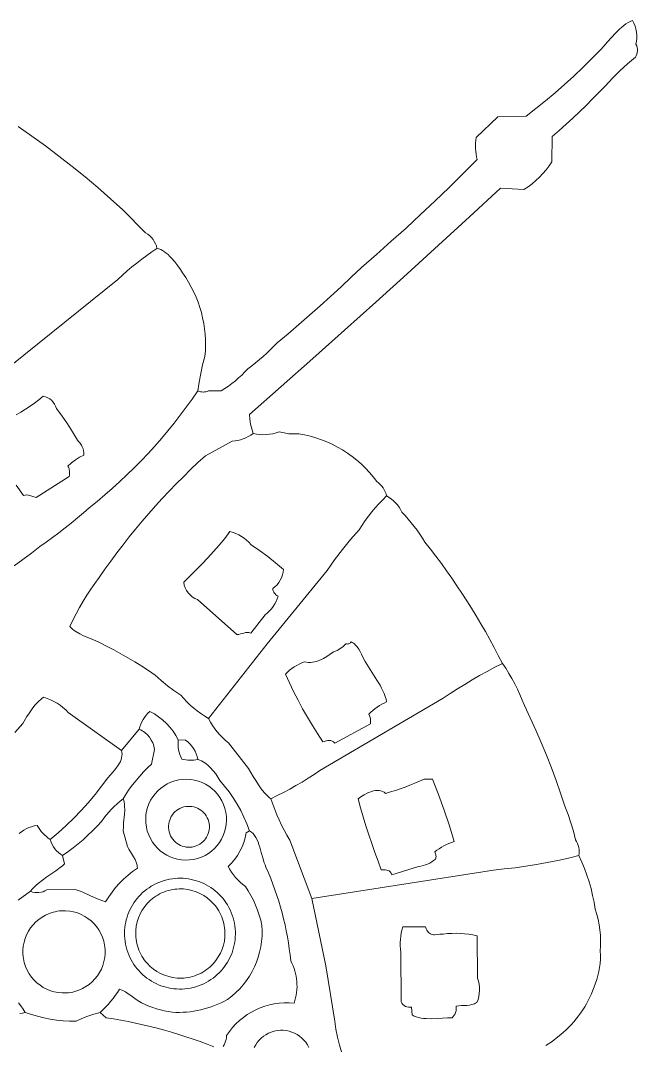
# Model space of a CAD drawing. Header units: inches. Extents: x 37.5 to 70.3, y 17.4 to 61.6.
# Drawn here: x 58.89 to 70.15, y 33.29 to 52 of the extents above; entities that cross this region are included whole.
import ezdxf

# ---------------------------------------------------------------- set-up
doc = ezdxf.new("R2010")
doc.units = ezdxf.units.IN
doc.header["$MEASUREMENT"] = 0
doc.layers.add('10_CLOSED_AREAS', color=7, linetype='CONTINUOUS', lineweight=18)
doc.layers.add('20_EXACT_CIRCLES', color=7, linetype='CONTINUOUS', lineweight=18)

msp = doc.modelspace()

# ---------------------------------------------------------------- linework, layer by layer
at = {"layer": '10_CLOSED_AREAS'}
for points in [[(64.754, 33.16), (64.712, 33.301), (64.676, 33.445), (64.648, 33.59), (64.627, 33.737), (64.464, 34.747), (64.208, 35.978), (63.806, 37.042), (63.753, 37.132), (63.703, 37.223), (63.655, 37.316), (63.611, 37.41), (63.569, 37.505), (63.53, 37.601), (63.494, 37.699), (63.461, 37.797), (63.43, 37.822), (63.399, 37.849), (63.369, 37.879), (63.34, 37.911), (63.285, 37.979), (63.232, 38.052), (63.183, 38.128), (63.136, 38.204), (63.052, 38.35), (62.686, 38.816), (62.63, 38.862), (62.578, 38.911), (62.528, 38.963), (62.48, 39.018), (62.436, 39.075), (62.396, 39.134), (62.358, 39.196), (62.324, 39.259), (62.252, 39.303), (62.183, 39.349), (62.116, 39.399), (62.051, 39.451), (61.988, 39.506), (61.928, 39.564), (61.87, 39.624), (61.815, 39.687), (61.692, 39.77), (61.573, 39.859), (61.459, 39.954), (61.349, 40.053), (61.227, 40.136), (61.103, 40.216), (60.977, 40.294), (60.851, 40.369), (60.723, 40.442), (60.593, 40.513), (60.462, 40.581), (60.33, 40.647), (60.263, 40.678), (60.191, 40.709), (60.117, 40.739), (60.043, 40.771), (59.971, 40.806), (59.903, 40.845), (59.872, 40.866), (59.842, 40.889), (59.814, 40.913), (59.789, 40.938), (59.846, 41.056), (59.906, 41.172), (59.969, 41.286), (60.035, 41.399), (60.103, 41.51), (60.175, 41.619), (60.249, 41.726), (60.327, 41.832), (60.432, 41.983), (60.54, 42.134), (60.65, 42.282), (60.762, 42.429), (60.876, 42.574), (60.992, 42.718), (61.111, 42.859), (61.231, 42.999), (61.353, 43.138), (61.478, 43.274), (61.604, 43.409), (61.733, 43.542), (61.863, 43.673), (61.995, 43.802), (62.129, 43.929), (62.265, 44.054), (62.756, 44.318), (62.807, 44.324), (62.857, 44.334), (62.907, 44.347), (62.955, 44.364), (63.002, 44.383), (63.048, 44.405), (63.093, 44.43), (63.136, 44.458), (63.11, 44.544), (63.091, 44.631), (63.078, 44.72), (63.071, 44.809), (63.649, 45.319), (64.226, 45.831), (64.801, 46.344), (65.374, 46.859), (65.946, 47.376), (66.516, 47.895), (67.085, 48.415), (67.652, 48.937), (68.079, 48.914), (68.155, 48.963), (68.228, 49.017), (68.297, 49.075), (68.363, 49.136), (68.425, 49.202), (68.483, 49.271), (68.538, 49.343), (68.588, 49.419), (68.594, 49.88), (68.721, 49.99), (68.846, 50.102), (68.97, 50.216), (69.092, 50.331), (69.212, 50.448), (69.332, 50.566), (69.449, 50.686), (69.566, 50.807), (69.696, 50.943), (69.83, 51.076), (69.969, 51.203), (70.112, 51.326), (70.128, 51.354), (70.14, 51.383), (70.147, 51.413), (70.151, 51.444), (70.15, 51.475), (70.145, 51.506), (70.136, 51.536), (70.122, 51.565), (70.133, 51.62), (70.139, 51.675), (70.139, 51.731), (70.133, 51.786), (70.123, 51.841), (70.107, 51.894), (70.086, 51.946), (70.06, 51.996), (70.019, 51.98), (69.979, 51.959), (69.94, 51.933), (69.9, 51.905), (69.862, 51.873), (69.823, 51.838), (69.748, 51.763), (69.675, 51.684), (69.605, 51.605), (69.538, 51.53), (69.475, 51.463), (69.315, 51.3), (69.153, 51.14), (68.987, 50.983), (68.819, 50.83), (68.647, 50.679), (68.473, 50.532), (68.296, 50.388), (68.116, 50.248), (67.602, 50.241), (67.204, 49.86), (67.198, 49.81), (67.194, 49.76), (67.194, 49.71), (67.195, 49.66), (67.199, 49.61), (67.205, 49.56), (67.214, 49.511), (67.225, 49.462), (66.971, 49.205), (66.714, 48.952), (66.454, 48.701), (66.191, 48.454), (65.926, 48.209), (65.658, 47.967), (65.387, 47.727), (65.114, 47.491), (64.928, 47.313), (64.74, 47.136), (64.55, 46.961), (64.359, 46.789), (64.166, 46.618), (63.971, 46.449), (63.775, 46.282), (63.577, 46.117), (63.514, 46.052), (63.45, 45.989), (63.385, 45.927), (63.318, 45.867), (63.25, 45.808), (63.181, 45.751), (63.11, 45.695), (63.038, 45.641), (62.985, 45.583), (62.929, 45.527), (62.872, 45.474), (62.812, 45.422), (62.75, 45.373), (62.687, 45.327), (62.621, 45.283), (62.554, 45.242), (62.324, 45.237), (62.3, 45.228), (62.276, 45.222), (62.251, 45.218), (62.226, 45.217), (62.201, 45.218), (62.177, 45.222), (62.152, 45.229), (62.129, 45.238), (62.024, 45.088), (61.917, 44.939), (61.807, 44.793), (61.695, 44.65), (61.58, 44.508), (61.462, 44.369), (61.341, 44.232), (61.218, 44.097), (61.093, 43.964), (60.965, 43.834), (60.834, 43.707), (60.701, 43.582), (60.566, 43.459), (60.428, 43.339), (60.288, 43.222), (60.146, 43.107), (60.038, 43.012), (59.928, 42.919), (59.817, 42.827), (59.705, 42.738), (59.591, 42.65), (59.476, 42.563), (59.36, 42.479), (59.242, 42.396), (59.089, 42.277), (58.934, 42.16), (58.778, 42.045)], [(58.227, 45.315), (60.67, 47.273), (60.753, 47.35), (60.838, 47.426), (60.925, 47.499), (61.013, 47.571), (61.103, 47.641), (61.194, 47.708), (61.287, 47.774), (61.381, 47.837), (61.37, 47.882), (61.354, 47.924), (61.333, 47.965), (61.309, 48.003), (61.281, 48.038), (61.249, 48.07), (61.213, 48.099), (61.175, 48.124), (60.759, 48.54), (60.532, 48.745), (60.302, 48.946), (60.068, 49.142), (59.831, 49.335), (59.591, 49.523), (59.347, 49.707), (59.1, 49.887), (58.85, 50.063)], [(58.778, 42.045), (58.934, 42.16), (59.089, 42.277), (59.242, 42.396), (59.36, 42.479), (59.476, 42.563), (59.591, 42.65), (59.705, 42.738), (59.817, 42.827), (59.928, 42.919), (60.038, 43.012), (60.146, 43.107), (60.288, 43.222), (60.428, 43.339), (60.566, 43.459), (60.701, 43.582), (60.834, 43.707), (60.965, 43.834), (61.093, 43.964), (61.218, 44.097), (61.341, 44.232), (61.462, 44.369), (61.58, 44.508), (61.695, 44.65), (61.807, 44.793), (61.917, 44.939), (62.024, 45.088), (62.129, 45.238), (62.151, 45.397), (62.18, 45.555), (62.215, 45.712), (62.257, 45.868), (62.264, 45.969), (62.267, 46.07), (62.266, 46.171), (62.259, 46.271), (62.249, 46.371), (62.234, 46.47), (62.215, 46.569), (62.191, 46.666), (62.163, 46.762), (62.131, 46.857), (62.094, 46.95), (62.053, 47.042), (62.008, 47.132), (61.959, 47.22), (61.906, 47.306), (61.849, 47.39), (61.81, 47.453), (61.762, 47.521), (61.708, 47.592), (61.648, 47.661), (61.616, 47.693), (61.584, 47.724), (61.551, 47.752), (61.517, 47.777), (61.483, 47.799), (61.449, 47.816), (61.415, 47.829), (61.381, 47.837), (61.287, 47.774), (61.194, 47.708), (61.103, 47.641), (61.013, 47.571), (60.925, 47.499), (60.838, 47.426), (60.753, 47.35), (60.67, 47.273), (58.227, 45.315)], [(58.812, 44.803), (58.899, 44.851), (58.984, 44.902), (59.067, 44.957), (59.148, 45.015), (59.226, 45.076), (59.302, 45.14), (59.346, 45.13), (59.387, 45.114), (59.424, 45.093), (59.458, 45.066), (59.488, 45.034), (59.513, 44.998), (59.532, 44.959), (59.545, 44.916), (59.649, 44.777), (59.748, 44.634), (59.842, 44.488), (59.929, 44.338), (59.957, 44.311), (59.981, 44.282), (60.002, 44.25), (60.019, 44.217), (60.033, 44.181), (60.042, 44.144), (60.048, 44.107), (60.049, 44.068), (59.97, 44.027), (59.895, 43.979), (59.824, 43.926), (59.757, 43.867), (59.767, 43.845), (59.776, 43.822), (59.781, 43.798), (59.785, 43.774), (59.786, 43.75), (59.785, 43.726), (59.782, 43.702), (59.776, 43.678), (59.175, 43.292), (59.115, 43.313), (59.063, 43.332), (59.037, 43.337), (59.009, 43.339), (58.979, 43.336), (58.945, 43.327), (58.811, 43.515)], [(58.789, 39.003), (58.933, 39.171), (59.008, 39.297), (59.053, 39.366), (59.101, 39.435), (59.152, 39.501), (59.205, 39.56), (59.232, 39.586), (59.26, 39.61), (59.287, 39.63), (59.315, 39.647), (59.378, 39.626), (59.44, 39.601), (59.5, 39.572), (59.557, 39.539), (59.613, 39.502), (59.666, 39.462), (59.716, 39.418), (59.763, 39.371), (60.732, 38.675), (61.056, 39.064), (61.07, 39.111), (61.087, 39.156), (61.107, 39.199), (61.13, 39.241), (61.156, 39.281), (61.185, 39.32), (61.217, 39.356), (61.251, 39.389), (61.334, 39.344), (61.412, 39.293), (61.485, 39.235), (61.554, 39.172), (61.617, 39.104), (61.675, 39.03), (61.726, 38.952), (61.771, 38.87), (61.901, 38.867), (61.944, 38.834), (61.984, 38.797), (62.019, 38.756), (62.05, 38.712), (62.077, 38.666), (62.099, 38.616), (62.116, 38.565), (62.129, 38.512), (62.161, 38.501), (62.193, 38.487), (62.223, 38.47), (62.253, 38.452), (62.282, 38.431), (62.309, 38.409), (62.361, 38.361), (62.409, 38.307), (62.453, 38.25), (62.494, 38.191), (62.53, 38.131), (62.616, 38.028), (62.697, 37.921), (62.773, 37.811), (62.843, 37.697), (62.909, 37.58), (62.968, 37.46), (63.022, 37.338), (63.071, 37.212), (63.105, 37.189), (63.135, 37.16), (63.162, 37.127), (63.186, 37.09), (63.207, 37.049), (63.226, 37.006), (63.243, 36.961), (63.258, 36.913), (63.285, 36.817), (63.311, 36.721), (63.338, 36.63), (63.353, 36.588), (63.37, 36.549), (63.415, 36.447), (63.457, 36.344), (63.497, 36.241), (63.535, 36.136), (63.571, 36.031), (63.605, 35.926), (63.637, 35.82), (63.666, 35.713), (63.693, 35.605), (63.718, 35.497), (63.741, 35.389), (63.762, 35.28), (63.78, 35.17), (63.796, 35.061), (63.81, 34.95), (63.822, 34.84), (63.845, 34.795), (63.865, 34.749), (63.883, 34.702), (63.898, 34.655), (63.911, 34.607), (63.921, 34.558), (63.929, 34.51), (63.934, 34.46), (63.936, 34.411), (63.937, 34.362), (63.934, 34.312), (63.929, 34.263), (63.921, 34.213), (63.911, 34.165), (63.899, 34.116), (63.883, 34.068), (63.792, 34.074), (63.701, 34.074), (63.611, 34.067), (63.522, 34.055), (63.435, 34.036), (63.349, 34.012), (63.266, 33.982), (63.184, 33.946), (63.106, 33.905), (63.03, 33.858), (62.958, 33.807), (62.889, 33.75), (62.823, 33.688), (62.762, 33.622), (62.705, 33.551), (62.653, 33.476), (62.649, 33.44), (62.642, 33.405), (62.633, 33.371), (62.621, 33.338), (62.607, 33.306), (62.59, 33.274)], [(58.869, 37.16), (58.91, 37.192), (58.952, 37.222), (58.997, 37.247), (59.044, 37.269), (59.093, 37.287), (59.143, 37.3), (59.195, 37.31), (59.218, 37.272), (59.243, 37.236), (59.271, 37.201), (59.299, 37.167), (59.33, 37.136), (59.363, 37.105), (59.396, 37.077), (59.432, 37.05), (59.58, 37.175), (59.723, 37.306), (59.862, 37.44), (59.997, 37.58), (60.126, 37.723), (60.251, 37.871), (60.371, 38.024), (60.485, 38.18), (60.581, 38.285), (60.63, 38.346), (60.676, 38.41), (60.696, 38.443), (60.713, 38.476), (60.727, 38.51), (60.737, 38.543), (60.743, 38.577), (60.745, 38.61), (60.741, 38.643), (60.732, 38.675), (59.763, 39.371), (59.716, 39.418), (59.666, 39.462), (59.613, 39.502), (59.557, 39.539), (59.5, 39.572), (59.44, 39.601), (59.378, 39.626), (59.315, 39.647), (59.287, 39.63), (59.26, 39.61), (59.232, 39.586), (59.205, 39.56), (59.152, 39.501), (59.101, 39.435), (59.053, 39.366), (59.008, 39.297), (58.933, 39.171), (58.789, 39.003)], [(58.852, 34.075), (58.896, 34.018), (58.938, 33.959), (58.977, 33.898), (59.089, 33.86), (59.203, 33.827), (59.318, 33.8), (59.434, 33.777), (59.55, 33.759), (59.668, 33.747), (59.786, 33.74), (59.904, 33.738), (60.01, 33.788), (60.118, 33.831), (60.229, 33.868), (60.342, 33.898), (60.392, 33.946), (60.442, 33.995), (60.489, 34.045), (60.535, 34.098), (60.579, 34.151), (60.621, 34.206), (60.662, 34.263), (60.7, 34.321), (60.729, 34.311), (60.756, 34.299), (60.808, 34.272), (60.858, 34.24), (60.905, 34.206), (60.999, 34.134), (61.048, 34.101), (61.1, 34.07), (61.167, 34.04), (61.235, 34.013), (61.304, 33.988), (61.374, 33.966), (61.444, 33.945), (61.515, 33.928), (61.587, 33.913), (61.659, 33.9), (61.725, 33.897), (61.791, 33.897), (61.857, 33.9), (61.923, 33.904), (61.988, 33.911), (62.053, 33.92), (62.117, 33.932), (62.181, 33.946), (62.245, 33.962), (62.308, 33.98), (62.37, 34), (62.432, 34.023), (62.493, 34.048), (62.553, 34.075), (62.612, 34.104), (62.67, 34.136), (62.748, 34.196), (62.822, 34.261), (62.891, 34.33), (62.955, 34.403), (63.014, 34.479), (63.067, 34.559), (63.116, 34.642), (63.159, 34.728), (63.197, 34.816), (63.229, 34.907), (63.255, 34.999), (63.275, 35.094), (63.29, 35.19), (63.298, 35.287), (63.3, 35.385), (63.296, 35.483), (63.275, 35.579), (63.249, 35.673), (63.218, 35.765), (63.182, 35.856), (63.142, 35.945), (63.097, 36.031), (63.048, 36.115), (62.994, 36.197), (62.946, 36.234), (62.9, 36.274), (62.857, 36.317), (62.817, 36.361), (62.779, 36.408), (62.743, 36.457), (62.711, 36.508), (62.681, 36.561), (62.744, 36.624), (62.8, 36.692), (62.851, 36.764), (62.895, 36.84), (62.933, 36.919), (62.964, 37.001), (62.989, 37.086), (63.006, 37.173), (63.071, 37.212), (63.022, 37.338), (62.968, 37.46), (62.909, 37.58), (62.843, 37.697), (62.773, 37.811), (62.697, 37.921), (62.616, 38.028), (62.53, 38.131), (62.494, 38.191), (62.453, 38.25), (62.409, 38.307), (62.361, 38.361), (62.309, 38.409), (62.282, 38.431), (62.253, 38.452), (62.223, 38.47), (62.193, 38.487), (62.161, 38.501), (62.129, 38.512), (62.092, 38.505), (62.056, 38.5), (62.019, 38.498), (61.982, 38.498), (61.945, 38.499), (61.909, 38.504), (61.872, 38.51), (61.836, 38.519), (61.816, 38.56), (61.8, 38.602), (61.787, 38.645), (61.777, 38.689), (61.77, 38.734), (61.767, 38.779), (61.767, 38.824), (61.771, 38.87), (61.726, 38.952), (61.675, 39.03), (61.617, 39.104), (61.554, 39.172), (61.485, 39.235), (61.412, 39.293), (61.334, 39.344), (61.251, 39.389), (61.217, 39.356), (61.185, 39.32), (61.156, 39.281), (61.13, 39.241), (61.107, 39.199), (61.087, 39.156), (61.07, 39.111), (61.056, 39.064), (61.084, 39.052), (61.111, 39.037), (61.137, 39.021), (61.161, 39.003), (61.206, 38.963), (61.245, 38.918), (61.278, 38.868), (61.304, 38.814), (61.315, 38.786), (61.324, 38.757), (61.331, 38.728), (61.336, 38.697), (61.284, 38.428), (61.209, 38.358), (61.136, 38.285), (61.067, 38.21), (61, 38.132), (60.937, 38.052), (60.876, 37.969), (60.818, 37.884), (60.764, 37.797), (60.775, 37.766), (60.783, 37.733), (60.788, 37.699), (60.791, 37.664), (60.792, 37.59), (60.788, 37.513), (60.773, 37.359), (60.768, 37.284), (60.767, 37.214), (60.843, 36.925), (60.87, 36.875), (60.899, 36.828), (60.956, 36.735), (60.981, 36.687), (61.002, 36.638), (61.017, 36.587), (61.021, 36.56), (61.024, 36.532), (60.936, 36.47), (60.853, 36.403), (60.773, 36.332), (60.698, 36.256), (60.627, 36.176), (60.561, 36.092), (60.5, 36.004), (60.444, 35.913), (60.374, 35.938), (60.306, 35.966), (60.169, 36.028), (60.031, 36.089), (59.961, 36.116), (59.889, 36.14), (59.371, 36.137), (59.337, 36.117), (59.302, 36.101), (59.265, 36.09), (59.227, 36.084), (59.188, 36.083), (59.15, 36.086), (59.112, 36.095), (59.074, 36.108), (58.847, 35.945)], [(58.847, 35.945), (59.074, 36.108), (59.106, 36.147), (59.14, 36.185), (59.175, 36.22), (59.212, 36.252), (59.29, 36.314), (59.371, 36.371), (59.536, 36.483), (59.616, 36.543), (59.655, 36.575), (59.692, 36.608), (59.659, 36.758), (59.62, 36.784), (59.583, 36.815), (59.55, 36.848), (59.519, 36.883), (59.492, 36.922), (59.468, 36.963), (59.448, 37.005), (59.432, 37.05), (59.396, 37.077), (59.363, 37.105), (59.33, 37.136), (59.299, 37.167), (59.271, 37.201), (59.243, 37.236), (59.218, 37.272), (59.195, 37.31), (59.143, 37.3), (59.093, 37.287), (59.044, 37.269), (58.997, 37.247), (58.952, 37.222), (58.91, 37.192), (58.869, 37.16)], [(62.59, 33.274), (62.607, 33.306), (62.621, 33.338), (62.633, 33.371), (62.642, 33.405), (62.649, 33.44), (62.653, 33.476), (62.705, 33.551), (62.762, 33.622), (62.823, 33.688), (62.889, 33.75), (62.958, 33.807), (63.03, 33.858), (63.106, 33.905), (63.184, 33.946), (63.266, 33.982), (63.349, 34.012), (63.435, 34.036), (63.522, 34.055), (63.611, 34.067), (63.701, 34.074), (63.792, 34.074), (63.883, 34.068), (63.899, 34.116), (63.911, 34.165), (63.921, 34.213), (63.929, 34.263), (63.934, 34.312), (63.937, 34.362), (63.936, 34.411), (63.934, 34.46), (63.929, 34.51), (63.921, 34.558), (63.911, 34.607), (63.898, 34.655), (63.883, 34.702), (63.865, 34.749), (63.845, 34.795), (63.822, 34.84), (63.81, 34.95), (63.796, 35.061), (63.78, 35.17), (63.762, 35.28), (63.741, 35.389), (63.718, 35.497), (63.693, 35.605), (63.666, 35.713), (63.637, 35.82), (63.605, 35.926), (63.571, 36.031), (63.535, 36.136), (63.497, 36.241), (63.457, 36.344), (63.415, 36.447), (63.37, 36.549), (63.353, 36.588), (63.338, 36.63), (63.311, 36.721), (63.285, 36.817), (63.258, 36.913), (63.243, 36.961), (63.226, 37.006), (63.207, 37.049), (63.186, 37.09), (63.162, 37.127), (63.135, 37.16), (63.105, 37.189), (63.071, 37.212), (63.006, 37.173), (62.989, 37.086), (62.964, 37.001), (62.933, 36.919), (62.895, 36.84), (62.851, 36.764), (62.8, 36.692), (62.744, 36.624), (62.681, 36.561), (62.711, 36.508), (62.743, 36.457), (62.779, 36.408), (62.817, 36.361), (62.857, 36.317), (62.9, 36.274), (62.946, 36.234), (62.994, 36.197), (63.048, 36.115), (63.097, 36.031), (63.142, 35.945), (63.182, 35.856), (63.218, 35.765), (63.249, 35.673), (63.275, 35.579), (63.296, 35.483), (63.3, 35.385), (63.298, 35.287), (63.29, 35.19), (63.275, 35.094), (63.255, 34.999), (63.229, 34.907), (63.197, 34.816), (63.159, 34.728), (63.116, 34.642), (63.067, 34.559), (63.014, 34.479), (62.955, 34.403), (62.891, 34.33), (62.822, 34.261), (62.748, 34.196), (62.67, 34.136), (62.612, 34.104), (62.553, 34.075), (62.493, 34.048), (62.432, 34.023), (62.37, 34), (62.308, 33.98), (62.245, 33.962), (62.181, 33.946), (62.117, 33.932), (62.053, 33.92), (61.988, 33.911), (61.923, 33.904), (61.857, 33.9), (61.791, 33.897), (61.725, 33.897), (61.659, 33.9), (61.587, 33.913), (61.515, 33.928), (61.444, 33.945), (61.374, 33.966), (61.304, 33.988), (61.235, 34.013), (61.167, 34.04), (61.1, 34.07), (61.048, 34.101), (60.999, 34.134), (60.905, 34.206), (60.858, 34.24), (60.808, 34.272), (60.756, 34.299), (60.729, 34.311), (60.7, 34.321), (60.662, 34.263), (60.621, 34.206), (60.579, 34.151), (60.535, 34.098), (60.489, 34.045), (60.442, 33.995), (60.392, 33.946), (60.342, 33.898), (60.452, 33.801), (60.587, 33.78), (60.722, 33.756), (60.856, 33.731), (60.989, 33.703), (61.122, 33.674), (61.255, 33.642), (61.387, 33.609), (61.518, 33.573), (61.649, 33.535), (61.78, 33.496), (61.91, 33.454), (62.039, 33.41), (62.167, 33.365), (62.295, 33.317), (62.422, 33.268)], [(68.479, 33.293), (68.591, 33.368), (68.699, 33.45), (68.751, 33.493), (68.801, 33.537), (68.851, 33.583), (68.898, 33.63), (68.945, 33.679), (68.989, 33.729), (69.032, 33.78), (69.074, 33.833), (69.113, 33.887), (69.151, 33.943), (69.187, 33.999), (69.221, 34.057), (69.253, 34.116), (69.283, 34.177), (69.311, 34.239), (69.337, 34.301), (69.36, 34.365), (69.381, 34.431), (69.407, 34.501), (69.428, 34.572), (69.446, 34.645), (69.459, 34.718), (69.468, 34.792), (69.474, 34.867), (69.475, 34.941), (69.472, 35.016), (69.477, 35.113), (69.477, 35.21), (69.473, 35.307), (69.463, 35.403), (69.449, 35.499), (69.43, 35.593), (69.406, 35.687), (69.378, 35.78), (69.357, 35.907), (69.332, 36.032), (69.302, 36.157), (69.267, 36.28), (69.227, 36.402), (69.183, 36.522), (69.135, 36.641), (69.082, 36.758), (68.889, 36.713), (68.695, 36.671), (68.501, 36.633), (68.306, 36.599), (68.111, 36.567), (67.915, 36.539), (67.718, 36.515), (67.522, 36.494), (64.208, 35.978), (64.464, 34.747), (64.627, 33.737), (64.648, 33.59), (64.676, 33.445), (64.712, 33.301), (64.754, 33.16)], [(58.88, 33.876), (58.929, 33.885), (58.977, 33.898), (58.938, 33.959), (58.896, 34.018), (58.852, 34.075)], [(62.422, 33.268), (62.295, 33.317), (62.167, 33.365), (62.039, 33.41), (61.91, 33.454), (61.78, 33.496), (61.649, 33.535), (61.518, 33.573), (61.387, 33.609), (61.255, 33.642), (61.122, 33.674), (60.989, 33.703), (60.856, 33.731), (60.722, 33.756), (60.587, 33.78), (60.452, 33.801), (60.342, 33.898), (60.229, 33.868), (60.118, 33.831), (60.01, 33.788), (59.904, 33.738), (59.786, 33.74), (59.668, 33.747), (59.55, 33.759), (59.434, 33.777), (59.318, 33.8), (59.203, 33.827), (59.089, 33.86), (58.977, 33.898), (58.929, 33.885), (58.88, 33.876)]]:
    msp.add_lwpolyline(points, dxfattribs=at)
for points in [[(62.324, 39.259), (62.855, 39.942), (63.393, 40.62), (63.937, 41.294), (64.486, 41.962), (64.624, 42.154), (64.767, 42.342), (64.915, 42.526), (65.069, 42.706), (65.123, 42.79), (65.179, 42.872), (65.239, 42.952), (65.301, 43.03), (65.365, 43.106), (65.432, 43.18), (65.501, 43.251), (65.573, 43.321), (65.561, 43.36), (65.546, 43.398), (65.528, 43.434), (65.507, 43.469), (65.482, 43.501), (65.455, 43.532), (65.426, 43.56), (65.393, 43.585), (65.327, 43.67), (65.257, 43.752), (65.184, 43.83), (65.107, 43.905), (65.026, 43.975), (64.943, 44.041), (64.856, 44.103), (64.767, 44.161), (64.675, 44.214), (64.58, 44.263), (64.483, 44.307), (64.384, 44.346), (64.283, 44.381), (64.18, 44.411), (64.075, 44.436), (63.969, 44.456), (63.879, 44.453), (63.789, 44.457), (63.701, 44.47), (63.613, 44.489), (63.555, 44.471), (63.496, 44.457), (63.437, 44.447), (63.377, 44.441), (63.316, 44.439), (63.256, 44.441), (63.196, 44.448), (63.136, 44.458), (63.093, 44.43), (63.048, 44.405), (63.002, 44.383), (62.955, 44.364), (62.907, 44.347), (62.857, 44.334), (62.807, 44.324), (62.756, 44.318), (62.265, 44.054), (62.129, 43.929), (61.995, 43.802), (61.863, 43.673), (61.733, 43.542), (61.604, 43.409), (61.478, 43.274), (61.353, 43.138), (61.231, 42.999), (61.111, 42.859), (60.992, 42.718), (60.876, 42.574), (60.762, 42.429), (60.65, 42.282), (60.54, 42.134), (60.432, 41.983), (60.327, 41.832), (60.249, 41.726), (60.175, 41.619), (60.103, 41.51), (60.035, 41.399), (59.969, 41.286), (59.906, 41.172), (59.846, 41.056), (59.789, 40.938), (59.814, 40.913), (59.842, 40.889), (59.872, 40.866), (59.903, 40.845), (59.971, 40.806), (60.043, 40.771), (60.117, 40.739), (60.191, 40.709), (60.263, 40.678), (60.33, 40.647), (60.462, 40.581), (60.593, 40.513), (60.723, 40.442), (60.851, 40.369), (60.977, 40.294), (61.103, 40.216), (61.227, 40.136), (61.349, 40.053), (61.459, 39.954), (61.573, 39.859), (61.692, 39.77), (61.815, 39.687), (61.87, 39.624), (61.928, 39.564), (61.988, 39.506), (62.051, 39.451), (62.116, 39.399), (62.183, 39.349), (62.252, 39.303)], [(63.052, 38.35), (63.136, 38.204), (63.183, 38.128), (63.232, 38.052), (63.285, 37.979), (63.34, 37.911), (63.369, 37.879), (63.399, 37.849), (63.43, 37.822), (63.461, 37.797), (63.577, 37.854), (63.691, 37.913), (63.805, 37.974), (63.917, 38.037), (64.028, 38.102), (64.138, 38.169), (64.247, 38.239), (64.355, 38.31), (66.604, 39.629), (66.734, 39.716), (66.866, 39.801), (66.999, 39.884), (67.134, 39.965), (67.27, 40.044), (67.407, 40.12), (67.545, 40.195), (67.685, 40.267), (67.61, 40.413), (67.533, 40.559), (67.455, 40.703), (67.375, 40.847), (67.292, 40.989), (67.208, 41.131), (67.123, 41.271), (67.035, 41.41), (66.946, 41.548), (66.855, 41.684), (66.762, 41.82), (66.667, 41.954), (66.571, 42.088), (66.472, 42.22), (66.372, 42.35), (66.271, 42.48), (66.225, 42.552), (66.177, 42.624), (66.127, 42.694), (66.075, 42.763), (66.022, 42.831), (65.967, 42.898), (65.911, 42.963), (65.852, 43.026), (65.828, 43.072), (65.801, 43.116), (65.77, 43.157), (65.736, 43.196), (65.699, 43.232), (65.66, 43.265), (65.617, 43.294), (65.573, 43.321), (65.501, 43.251), (65.432, 43.18), (65.365, 43.106), (65.301, 43.03), (65.239, 42.952), (65.179, 42.872), (65.123, 42.79), (65.069, 42.706), (64.915, 42.526), (64.767, 42.342), (64.624, 42.154), (64.486, 41.962), (63.937, 41.294), (63.393, 40.62), (62.855, 39.942), (62.324, 39.259), (62.358, 39.196), (62.396, 39.134), (62.436, 39.075), (62.48, 39.018), (62.528, 38.963), (62.578, 38.911), (62.63, 38.862), (62.686, 38.816)], [(61.869, 41.748), (62.093, 41.967), (62.203, 42.077), (62.31, 42.19), (62.415, 42.305), (62.517, 42.423), (62.617, 42.545), (62.713, 42.671), (62.769, 42.654), (62.823, 42.634), (62.874, 42.609), (62.924, 42.581), (62.972, 42.549), (63.017, 42.513), (63.059, 42.475), (63.099, 42.432), (63.253, 42.328), (63.402, 42.219), (63.547, 42.103), (63.688, 41.982), (63.683, 41.93), (63.671, 41.879), (63.654, 41.83), (63.632, 41.784), (63.604, 41.741), (63.572, 41.7), (63.535, 41.664), (63.493, 41.631), (63.497, 41.609), (63.503, 41.588), (63.512, 41.568), (63.524, 41.55), (63.537, 41.533), (63.553, 41.518), (63.571, 41.505), (63.591, 41.495), (63.575, 41.445), (63.555, 41.396), (63.531, 41.35), (63.503, 41.306), (63.472, 41.264), (63.437, 41.225), (63.399, 41.188), (63.358, 41.155), (63.097, 40.819), (63.059, 40.828), (63.025, 40.83), (62.995, 40.827), (62.966, 40.82), (62.908, 40.803), (62.874, 40.796), (62.836, 40.793), (62.121, 41.429), (62.072, 41.451), (62.026, 41.48), (61.986, 41.514), (61.95, 41.553), (61.92, 41.597), (61.897, 41.644), (61.879, 41.695)], [(64.825, 40.624), (64.839, 40.62), (64.853, 40.619), (64.866, 40.621), (64.88, 40.624), (64.892, 40.629), (64.904, 40.636), (64.914, 40.646), (64.923, 40.657), (64.944, 40.647), (64.965, 40.635), (64.984, 40.621), (65.001, 40.606), (65.034, 40.569), (65.064, 40.528), (65.09, 40.483), (65.115, 40.437), (65.159, 40.345), (65.183, 40.298), (65.21, 40.25), (65.269, 40.155), (65.393, 39.963), (65.452, 39.866), (65.479, 39.816), (65.504, 39.766), (65.526, 39.716), (65.545, 39.665), (65.561, 39.614), (65.573, 39.562), (65.527, 39.542), (65.483, 39.52), (65.44, 39.495), (65.398, 39.468), (65.358, 39.439), (65.32, 39.408), (65.283, 39.375), (65.248, 39.34), (65.265, 39.298), (65.276, 39.254), (65.281, 39.209), (65.28, 39.164), (64.63, 38.811), (64.604, 38.834), (64.578, 38.849), (64.554, 38.859), (64.528, 38.862), (64.502, 38.861), (64.474, 38.856), (64.409, 38.837), (64.312, 38.985), (64.218, 39.134), (64.128, 39.286), (64.04, 39.44), (63.956, 39.595), (63.875, 39.752), (63.798, 39.911), (63.724, 40.072), (63.762, 40.107), (63.802, 40.141), (63.844, 40.172), (63.887, 40.202), (63.932, 40.228), (63.978, 40.253), (64.025, 40.275), (64.074, 40.294), (64.111, 40.288), (64.148, 40.285), (64.184, 40.285), (64.22, 40.288), (64.254, 40.293), (64.288, 40.302), (64.321, 40.312), (64.354, 40.325), (64.418, 40.355), (64.481, 40.393), (64.543, 40.435), (64.605, 40.48), (64.637, 40.49), (64.668, 40.503), (64.698, 40.517), (64.726, 40.535), (64.754, 40.554), (64.779, 40.575), (64.803, 40.599)], [(63.461, 37.797), (63.494, 37.699), (63.53, 37.601), (63.569, 37.505), (63.611, 37.41), (63.655, 37.316), (63.703, 37.223), (63.753, 37.132), (63.806, 37.042), (64.208, 35.978), (67.522, 36.494), (67.718, 36.515), (67.915, 36.539), (68.111, 36.567), (68.306, 36.599), (68.501, 36.633), (68.695, 36.671), (68.889, 36.713), (69.082, 36.758), (69.087, 36.796), (69.088, 36.834), (69.086, 36.871), (69.079, 36.909), (69.07, 36.945), (69.057, 36.981), (69.04, 37.015), (69.021, 37.048), (68.981, 37.204), (68.936, 37.358), (68.884, 37.511), (68.827, 37.661), (68.748, 37.896), (68.666, 38.129), (68.579, 38.361), (68.488, 38.592), (68.393, 38.82), (68.295, 39.047), (68.192, 39.273), (68.086, 39.496), (68.047, 39.598), (68.005, 39.699), (67.959, 39.798), (67.911, 39.895), (67.859, 39.99), (67.804, 40.084), (67.746, 40.176), (67.685, 40.267), (67.545, 40.195), (67.407, 40.12), (67.27, 40.044), (67.134, 39.965), (66.999, 39.884), (66.866, 39.801), (66.734, 39.716), (66.604, 39.629), (64.355, 38.31), (64.247, 38.239), (64.138, 38.169), (64.028, 38.102), (63.917, 38.037), (63.805, 37.974), (63.691, 37.913), (63.577, 37.854)], [(59.432, 37.05), (59.448, 37.005), (59.468, 36.963), (59.492, 36.922), (59.519, 36.883), (59.55, 36.848), (59.583, 36.815), (59.62, 36.784), (59.659, 36.758), (59.756, 36.826), (59.85, 36.898), (59.942, 36.972), (60.032, 37.049), (60.119, 37.129), (60.204, 37.211), (60.287, 37.296), (60.367, 37.384), (60.41, 37.442), (60.454, 37.498), (60.501, 37.553), (60.55, 37.605), (60.601, 37.656), (60.653, 37.705), (60.708, 37.752), (60.764, 37.797), (60.818, 37.884), (60.876, 37.969), (60.937, 38.052), (61, 38.132), (61.067, 38.21), (61.136, 38.285), (61.209, 38.358), (61.284, 38.428), (61.336, 38.697), (61.331, 38.728), (61.324, 38.757), (61.315, 38.786), (61.304, 38.814), (61.278, 38.868), (61.245, 38.918), (61.206, 38.963), (61.161, 39.003), (61.137, 39.021), (61.111, 39.037), (61.084, 39.052), (61.056, 39.064), (60.732, 38.675), (60.741, 38.643), (60.745, 38.61), (60.743, 38.577), (60.737, 38.543), (60.727, 38.51), (60.713, 38.476), (60.696, 38.443), (60.676, 38.41), (60.63, 38.346), (60.581, 38.285), (60.485, 38.18), (60.371, 38.024), (60.251, 37.871), (60.126, 37.723), (59.997, 37.58), (59.862, 37.44), (59.723, 37.306), (59.58, 37.175)], [(62.129, 38.512), (62.116, 38.565), (62.099, 38.616), (62.077, 38.666), (62.05, 38.712), (62.019, 38.756), (61.984, 38.797), (61.944, 38.834), (61.901, 38.867), (61.771, 38.87), (61.767, 38.824), (61.767, 38.779), (61.77, 38.734), (61.777, 38.689), (61.787, 38.645), (61.8, 38.602), (61.816, 38.56), (61.836, 38.519), (61.872, 38.51), (61.909, 38.504), (61.945, 38.499), (61.982, 38.498), (62.019, 38.498), (62.056, 38.5), (62.092, 38.505)], [(65.551, 37.895), (65.642, 37.92), (65.732, 37.948), (65.821, 37.977), (65.909, 38.009), (65.997, 38.043), (66.084, 38.078), (66.17, 38.115), (66.255, 38.155), (66.411, 38.155), (66.52, 37.874), (66.622, 37.591), (66.717, 37.305), (66.804, 37.018), (66.756, 37.001), (66.709, 36.982), (66.663, 36.961), (66.618, 36.937), (66.575, 36.912), (66.532, 36.885), (66.49, 36.856), (66.45, 36.825), (66.459, 36.81), (66.465, 36.794), (66.47, 36.778), (66.473, 36.761), (66.474, 36.744), (66.473, 36.727), (66.47, 36.71), (66.464, 36.693), (66.43, 36.667), (66.395, 36.644), (66.358, 36.623), (66.319, 36.604), (66.28, 36.589), (66.239, 36.576), (66.198, 36.566), (66.156, 36.559), (65.67, 36.407), (65.654, 36.439), (65.637, 36.462), (65.618, 36.479), (65.597, 36.489), (65.574, 36.495), (65.546, 36.497), (65.475, 36.498), (65.415, 36.657), (65.356, 36.818), (65.3, 36.979), (65.246, 37.14), (65.195, 37.303), (65.145, 37.466), (65.098, 37.63), (65.053, 37.794), (65.103, 37.832), (65.163, 37.87), (65.229, 37.903), (65.264, 37.917), (65.299, 37.929), (65.334, 37.939), (65.369, 37.945), (65.403, 37.948), (65.436, 37.947), (65.468, 37.941), (65.498, 37.931), (65.526, 37.916)], [(59.659, 36.758), (59.692, 36.608), (59.655, 36.575), (59.616, 36.543), (59.536, 36.483), (59.371, 36.371), (59.29, 36.314), (59.212, 36.252), (59.175, 36.22), (59.14, 36.185), (59.106, 36.147), (59.074, 36.108), (59.112, 36.095), (59.15, 36.086), (59.188, 36.083), (59.227, 36.084), (59.265, 36.09), (59.302, 36.101), (59.337, 36.117), (59.371, 36.137), (59.889, 36.14), (59.961, 36.116), (60.031, 36.089), (60.169, 36.028), (60.306, 35.966), (60.374, 35.938), (60.444, 35.913), (60.5, 36.004), (60.561, 36.092), (60.627, 36.176), (60.698, 36.256), (60.773, 36.332), (60.853, 36.403), (60.936, 36.47), (61.024, 36.532), (61.021, 36.56), (61.017, 36.587), (61.002, 36.638), (60.981, 36.687), (60.956, 36.735), (60.899, 36.828), (60.87, 36.875), (60.843, 36.925), (60.767, 37.214), (60.768, 37.284), (60.773, 37.359), (60.788, 37.513), (60.792, 37.59), (60.791, 37.664), (60.788, 37.699), (60.783, 37.733), (60.775, 37.766), (60.764, 37.797), (60.708, 37.752), (60.653, 37.705), (60.601, 37.656), (60.55, 37.605), (60.501, 37.553), (60.454, 37.498), (60.41, 37.442), (60.367, 37.384), (60.287, 37.296), (60.204, 37.211), (60.119, 37.129), (60.032, 37.049), (59.942, 36.972), (59.85, 36.898), (59.756, 36.826)], [(65.833, 34.997), (65.826, 35.055), (65.822, 35.113), (65.822, 35.171), (65.824, 35.229), (65.83, 35.287), (65.839, 35.344), (65.85, 35.401), (65.865, 35.458), (66.281, 35.458), (66.295, 35.426), (66.309, 35.399), (66.324, 35.376), (66.339, 35.358), (66.354, 35.343), (66.371, 35.332), (66.388, 35.324), (66.407, 35.319), (66.427, 35.316), (66.447, 35.316), (66.493, 35.318), (66.546, 35.323), (66.606, 35.328), (66.683, 35.336), (66.761, 35.34), (66.839, 35.341), (66.916, 35.339), (66.993, 35.333), (67.07, 35.324), (67.147, 35.311), (67.223, 35.296), (67.23, 34.523), (67.248, 34.468), (67.26, 34.412), (67.267, 34.356), (67.268, 34.299), (67.264, 34.243), (67.255, 34.187), (67.24, 34.132), (67.219, 34.078), (67.197, 34.066), (67.175, 34.056), (67.129, 34.041), (67.083, 34.032), (67.035, 34.027), (66.938, 34.023), (66.889, 34.02), (66.84, 34.015), (66.844, 33.986), (66.843, 33.956), (66.84, 33.927), (66.832, 33.899), (66.821, 33.872), (66.807, 33.846), (66.789, 33.822), (66.768, 33.801), (66.683, 33.798), (66.59, 33.793), (66.492, 33.787), (66.392, 33.783), (66.294, 33.785), (66.246, 33.789), (66.2, 33.795), (66.156, 33.804), (66.114, 33.816), (66.075, 33.832), (66.039, 33.851), (66.028, 33.996), (65.998, 33.991), (65.969, 33.991), (65.941, 33.997), (65.914, 34.007), (65.89, 34.022), (65.868, 34.041), (65.85, 34.064), (65.837, 34.091)]]:
    msp.add_lwpolyline(points, close=True, dxfattribs=at)
at = {"layer": '20_EXACT_CIRCLES'}
for points in [[(61.205, 37.208), (61.188, 37.281), (61.178, 37.355), (61.176, 37.428), (61.18, 37.5), (61.192, 37.57), (61.211, 37.639), (61.235, 37.705), (61.266, 37.769), (61.303, 37.829), (61.346, 37.886), (61.394, 37.938), (61.447, 37.986), (61.505, 38.029), (61.568, 38.066), (61.635, 38.097), (61.706, 38.122), (61.78, 38.14), (61.853, 38.15), (61.926, 38.152), (61.998, 38.147), (62.069, 38.135), (62.137, 38.117), (62.204, 38.092), (62.267, 38.061), (62.328, 38.024), (62.384, 37.982), (62.437, 37.934), (62.485, 37.88), (62.527, 37.822), (62.565, 37.76), (62.596, 37.692), (62.621, 37.621), (62.638, 37.548), (62.648, 37.474), (62.65, 37.401), (62.646, 37.329), (62.634, 37.259), (62.615, 37.19), (62.591, 37.124), (62.56, 37.06), (62.523, 37), (62.48, 36.943), (62.432, 36.891), (62.379, 36.843), (62.321, 36.8), (62.258, 36.763), (62.191, 36.732), (62.12, 36.707), (62.046, 36.689), (61.973, 36.679), (61.9, 36.677), (61.828, 36.682), (61.757, 36.694), (61.689, 36.712), (61.622, 36.737), (61.559, 36.768), (61.498, 36.805), (61.442, 36.847), (61.389, 36.895), (61.341, 36.949), (61.298, 37.007), (61.261, 37.069), (61.23, 37.137)], [(61.616, 37.156), (61.605, 37.192), (61.597, 37.229), (61.593, 37.265), (61.593, 37.302), (61.597, 37.338), (61.603, 37.373), (61.614, 37.408), (61.627, 37.441), (61.643, 37.473), (61.663, 37.503), (61.685, 37.531), (61.71, 37.557), (61.738, 37.581), (61.768, 37.602), (61.801, 37.62), (61.836, 37.635), (61.873, 37.646), (61.909, 37.654), (61.946, 37.658), (61.983, 37.658), (62.019, 37.654), (62.054, 37.648), (62.088, 37.637), (62.121, 37.624), (62.153, 37.608), (62.183, 37.588), (62.212, 37.566), (62.238, 37.541), (62.261, 37.513), (62.282, 37.483), (62.3, 37.45), (62.316, 37.415), (62.327, 37.378), (62.335, 37.342), (62.338, 37.305), (62.338, 37.268), (62.335, 37.232), (62.328, 37.197), (62.318, 37.163), (62.305, 37.13), (62.288, 37.098), (62.269, 37.068), (62.246, 37.039), (62.221, 37.013), (62.194, 36.99), (62.163, 36.969), (62.13, 36.951), (62.095, 36.935), (62.059, 36.924), (62.022, 36.916), (61.986, 36.913), (61.949, 36.913), (61.913, 36.916), (61.878, 36.923), (61.843, 36.933), (61.81, 36.946), (61.778, 36.963), (61.748, 36.982), (61.72, 37.005), (61.694, 37.03), (61.67, 37.057), (61.649, 37.088), (61.631, 37.121)], [(60.832, 35.045), (60.819, 35.096), (60.808, 35.146), (60.799, 35.196), (60.794, 35.247), (60.79, 35.297), (60.79, 35.347), (60.791, 35.396), (60.796, 35.445), (60.802, 35.494), (60.811, 35.542), (60.822, 35.59), (60.836, 35.637), (60.851, 35.683), (60.869, 35.728), (60.889, 35.772), (60.911, 35.815), (60.935, 35.857), (60.961, 35.898), (60.989, 35.938), (61.019, 35.977), (61.051, 36.013), (61.084, 36.049), (61.12, 36.083), (61.157, 36.115), (61.195, 36.146), (61.236, 36.174), (61.278, 36.201), (61.322, 36.226), (61.367, 36.249), (61.413, 36.269), (61.461, 36.288), (61.511, 36.304), (61.561, 36.318), (61.611, 36.329), (61.662, 36.337), (61.712, 36.343), (61.762, 36.346), (61.812, 36.347), (61.862, 36.345), (61.911, 36.341), (61.959, 36.334), (62.008, 36.326), (62.055, 36.314), (62.102, 36.301), (62.148, 36.285), (62.193, 36.267), (62.238, 36.248), (62.281, 36.226), (62.323, 36.202), (62.364, 36.176), (62.404, 36.148), (62.442, 36.118), (62.479, 36.086), (62.514, 36.052), (62.548, 36.017), (62.581, 35.98), (62.611, 35.941), (62.64, 35.901), (62.667, 35.859), (62.691, 35.815), (62.714, 35.77), (62.735, 35.723), (62.753, 35.675), (62.77, 35.626), (62.783, 35.575), (62.794, 35.525), (62.803, 35.475), (62.808, 35.425), (62.812, 35.374), (62.812, 35.325), (62.811, 35.275), (62.806, 35.226), (62.8, 35.177), (62.791, 35.129), (62.78, 35.081), (62.766, 35.035), (62.751, 34.988), (62.733, 34.943), (62.713, 34.899), (62.691, 34.856), (62.667, 34.814), (62.641, 34.773), (62.613, 34.733), (62.583, 34.695), (62.551, 34.658), (62.518, 34.622), (62.482, 34.588), (62.445, 34.556), (62.407, 34.525), (62.366, 34.497), (62.324, 34.47), (62.28, 34.445), (62.235, 34.422), (62.189, 34.402), (62.141, 34.383), (62.091, 34.367), (62.041, 34.353), (61.991, 34.342), (61.94, 34.334), (61.89, 34.328), (61.84, 34.325), (61.79, 34.324), (61.74, 34.326), (61.691, 34.33), (61.643, 34.337), (61.594, 34.346), (61.547, 34.357), (61.5, 34.37), (61.454, 34.386), (61.409, 34.404), (61.364, 34.424), (61.321, 34.446), (61.279, 34.47), (61.238, 34.496), (61.198, 34.524), (61.16, 34.553), (61.123, 34.585), (61.088, 34.619), (61.054, 34.654), (61.021, 34.691), (60.991, 34.73), (60.962, 34.77), (60.935, 34.813), (60.911, 34.856), (60.888, 34.901), (60.867, 34.948), (60.849, 34.996)], [(61.036, 35.074), (61.024, 35.114), (61.013, 35.154), (61.005, 35.194), (60.999, 35.234), (60.995, 35.274), (60.993, 35.315), (60.993, 35.355), (60.994, 35.394), (61.004, 35.473), (61.021, 35.55), (61.045, 35.624), (61.076, 35.696), (61.114, 35.764), (61.158, 35.829), (61.208, 35.889), (61.264, 35.945), (61.295, 35.97), (61.326, 35.995), (61.359, 36.018), (61.394, 36.039), (61.429, 36.059), (61.466, 36.077), (61.504, 36.093), (61.544, 36.108), (61.584, 36.12), (61.624, 36.131), (61.664, 36.139), (61.705, 36.145), (61.745, 36.149), (61.785, 36.151), (61.825, 36.152), (61.865, 36.15), (61.943, 36.14), (62.02, 36.123), (62.094, 36.099), (62.166, 36.068), (62.234, 36.031), (62.299, 35.986), (62.359, 35.936), (62.415, 35.88), (62.441, 35.849), (62.465, 35.818), (62.488, 35.785), (62.509, 35.75), (62.529, 35.715), (62.547, 35.678), (62.563, 35.64), (62.578, 35.6), (62.591, 35.56), (62.601, 35.52), (62.609, 35.48), (62.615, 35.44), (62.62, 35.399), (62.622, 35.359), (62.622, 35.319), (62.62, 35.28), (62.611, 35.201), (62.594, 35.124), (62.57, 35.05), (62.539, 34.978), (62.501, 34.91), (62.457, 34.845), (62.406, 34.785), (62.35, 34.729), (62.32, 34.704), (62.288, 34.679), (62.255, 34.656), (62.221, 34.635), (62.185, 34.615), (62.148, 34.597), (62.11, 34.581), (62.071, 34.566), (62.031, 34.554), (61.99, 34.543), (61.95, 34.535), (61.91, 34.529), (61.87, 34.525), (61.83, 34.522), (61.79, 34.522), (61.75, 34.524), (61.671, 34.534), (61.595, 34.551), (61.52, 34.575), (61.448, 34.606), (61.38, 34.643), (61.315, 34.688), (61.255, 34.738), (61.2, 34.794), (61.174, 34.825), (61.149, 34.856), (61.127, 34.889), (61.105, 34.924), (61.085, 34.959), (61.067, 34.996), (61.051, 35.034)], [(58.944, 34.881), (58.939, 34.92), (58.935, 34.958), (58.935, 35.033), (58.941, 35.107), (58.955, 35.179), (58.975, 35.249), (59.003, 35.316), (59.036, 35.38), (59.075, 35.441), (59.12, 35.497), (59.17, 35.549), (59.225, 35.596), (59.284, 35.638), (59.348, 35.674), (59.416, 35.704), (59.488, 35.727), (59.525, 35.736), (59.563, 35.743), (59.601, 35.749), (59.639, 35.752), (59.715, 35.753), (59.789, 35.746), (59.861, 35.732), (59.931, 35.712), (59.998, 35.685), (60.062, 35.651), (60.122, 35.612), (60.179, 35.568), (60.231, 35.518), (60.278, 35.463), (60.319, 35.403), (60.356, 35.339), (60.385, 35.271), (60.409, 35.199), (60.418, 35.162), (60.425, 35.124), (60.43, 35.086), (60.434, 35.048), (60.434, 34.973), (60.428, 34.899), (60.414, 34.826), (60.393, 34.757), (60.366, 34.689), (60.333, 34.625), (60.294, 34.565), (60.249, 34.509), (60.199, 34.457), (60.144, 34.41), (60.085, 34.368), (60.021, 34.332), (59.953, 34.302), (59.881, 34.279), (59.844, 34.27), (59.806, 34.262), (59.768, 34.257), (59.73, 34.254), (59.654, 34.253), (59.58, 34.259), (59.508, 34.273), (59.438, 34.294), (59.371, 34.321), (59.307, 34.354), (59.247, 34.393), (59.19, 34.438), (59.138, 34.488), (59.091, 34.543), (59.049, 34.603), (59.013, 34.667), (58.983, 34.735), (58.96, 34.806), (58.951, 34.843)]]:
    msp.add_lwpolyline(points, close=True, dxfattribs=at)
msp.add_lwpolyline([(63.158, 33.258), (63.183, 33.305), (63.212, 33.349), (63.246, 33.39), (63.283, 33.428), (63.324, 33.462), (63.369, 33.492), (63.417, 33.518), (63.468, 33.54), (63.522, 33.556), (63.577, 33.567), (63.633, 33.572), (63.687, 33.572), (63.741, 33.566), (63.793, 33.555), (63.844, 33.54), (63.893, 33.519), (63.94, 33.494), (63.984, 33.465), (64.025, 33.431), (64.062, 33.394), (64.097, 33.353), (64.127, 33.308), (64.153, 33.26)], dxfattribs=at)

doc.saveas('drawing.dxf')
